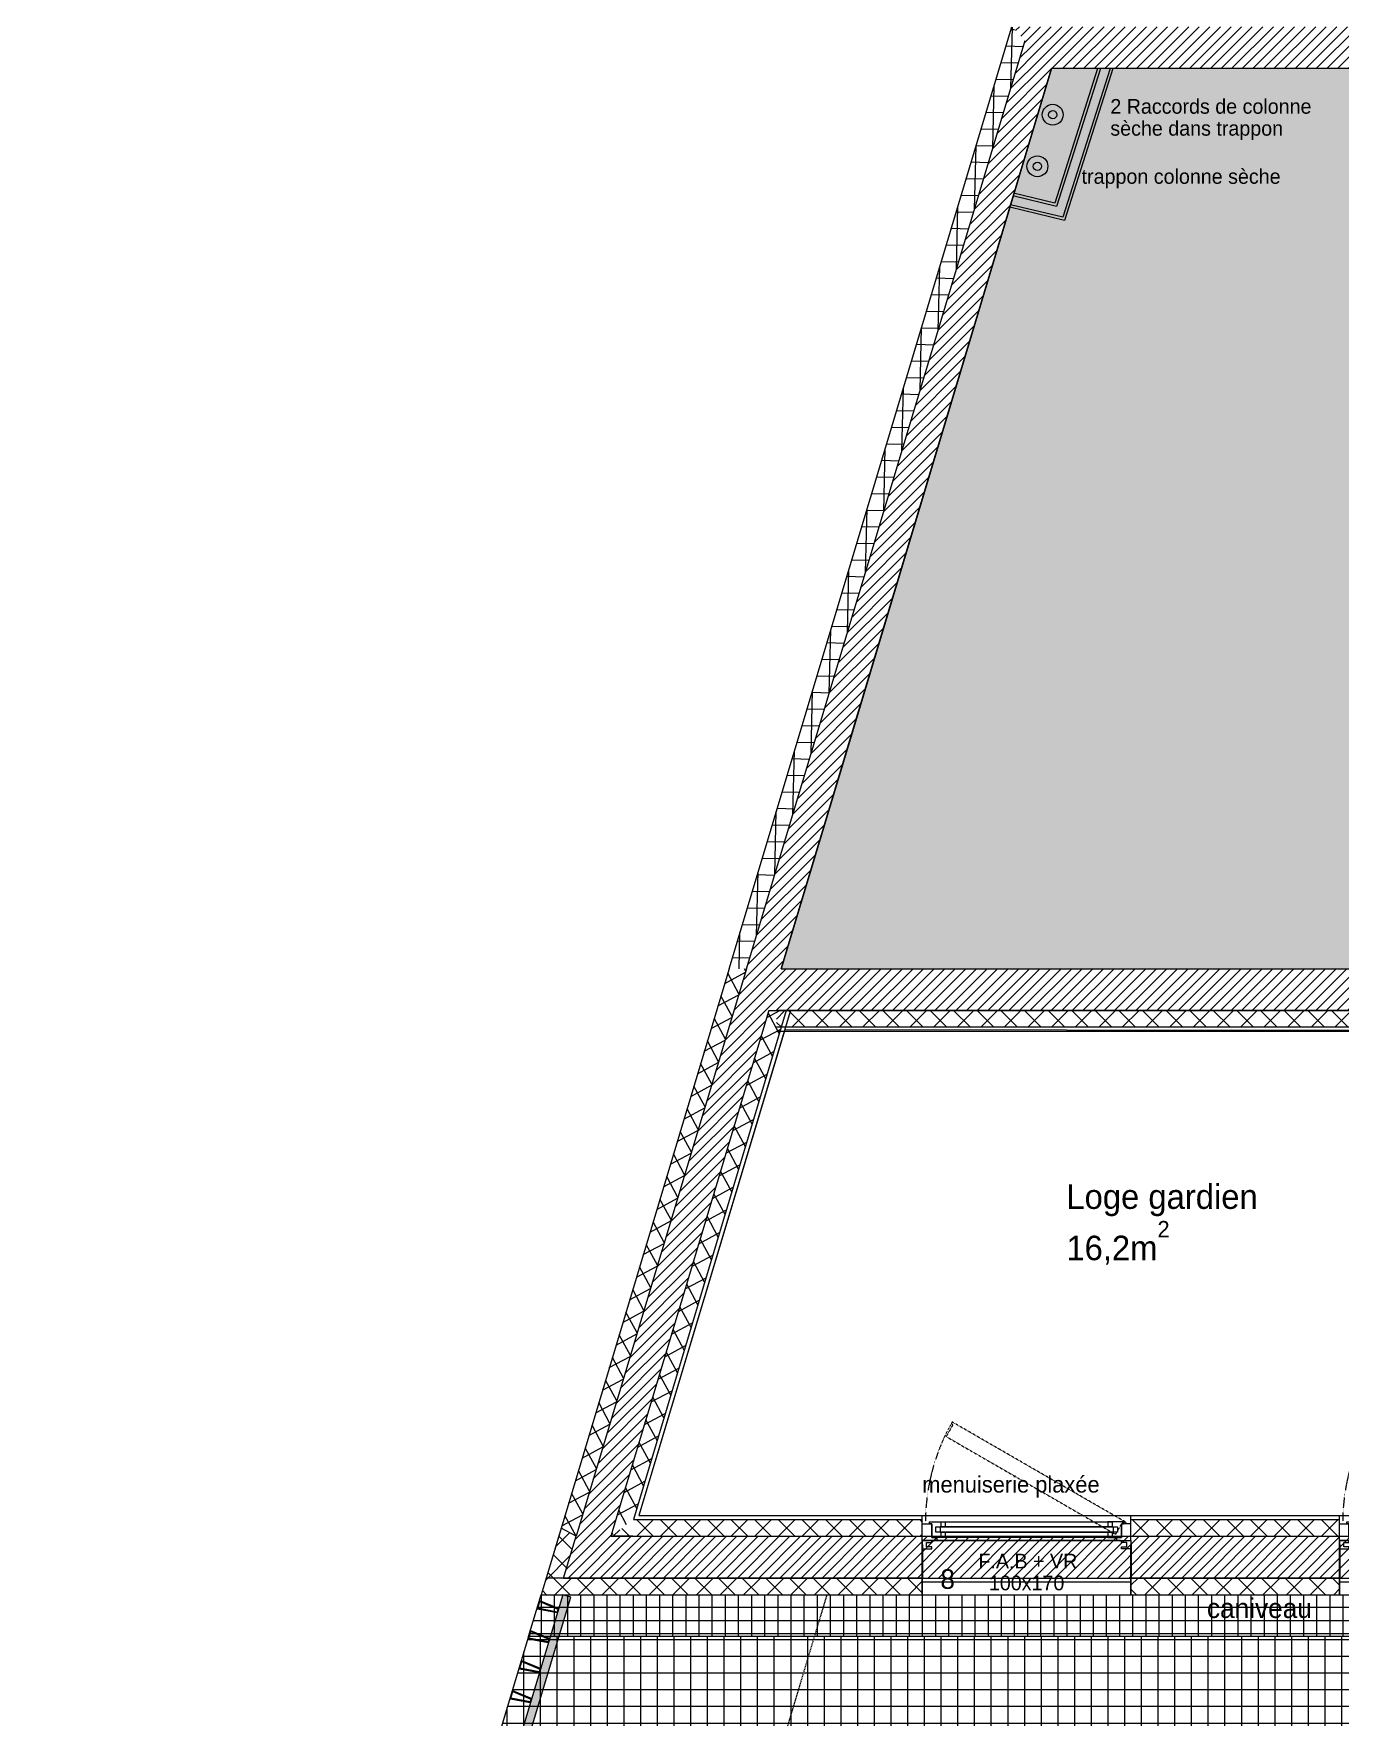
# Model space of a CAD drawing. Header units: centimetres. Extents: x 1724 to 19617, y -6503 to 8072.
# Drawn here: x 2008 to 2634, y -4762 to -3955 of the extents above; entities that cross this region are included whole.
import ezdxf

# ---------------------------------------------------------------- set-up
doc = ezdxf.new("R2010")
doc.units = ezdxf.units.CM
for name, pattern in [('Style de ligne -11', [0.347222, 0.20828, -0.138942]), ('Style de ligne -12', [0.328084, 0.109361, -0.218723]), ('Style de ligne -13', [0.147638, 0.098425, -0.049213]), ('VW-01', [0.41656, 0.20828, -0.20828])]:
    doc.linetypes.add(name, pattern=pattern)
for name, color, linetype, lineweight in [('B amÈnagement intÈrieur', 7, 'Continuous', 5), ('B GÈnÈral', 7, 'Continuous', 5), ('F REMPLISSAGE-vert clair-1', 7, 'Continuous', 5), ('F REMPLISSAGE-vert foncÈ', 7, 'Continuous', 5)]:
    doc.layers.add(name, color=color, linetype=linetype, lineweight=lineweight)
for name, color, linetype in [('B aménagement intérieur', 252, 'Continuous'), ('B Général', 252, 'Continuous'), ('C ANNOTATIONS-prestations', 252, 'Continuous'), ('C ANNOTATIONS-texte', 252, 'Continuous'), ('D SURFACES-shab', 252, 'Continuous'), ('F REMPLISSAGE-vert clair', 252, 'Continuous'), ('F REMPLISSAGE-vert foncé', 252, 'Continuous')]:
    doc.layers.add(name, color=color, linetype=linetype)
doc.styles.add('Eurostile', font='Eurosti.TTF')
doc.styles.add('Eurostile (bold)', font='Eurostib.TTF')
pattern_1 = [(45, (-804.3564, -7946.63), (2.4253472, -2.6458333), [])]
pattern_2 = [(45, (-804.3564, -7946.63), (-5.656854, 5.656854), []), (135, (-804.3564, -7946.63), (5.656854, 5.656854), [])]

# ---------------------------------------------------------------- blocks, each defined once
blk = doc.blocks.new('Groupe-70-1')
at = {"layer": 'B GÈnÈral', "linetype": 'Continuous', "lineweight": 0, "true_color": 0xbbbbbb}
blk.add_hatch(color=9, dxfattribs=at).paths.add_polyline_path([(2816.4, 2392.05), (2869.49, 2573.97), (2869.49, 2573.97), (3070.09, 3242.25), (3066.26, 3243.4), (2864.38, 2570.88), (2864.42, 2570.86), (2812.61, 2393.33)])
h = blk.add_hatch(color=9, dxfattribs=at)
edge = h.paths.add_edge_path()
edge.add_line((3054.03, 3236.67), (3063.49, 3234.8))
edge.add_arc((3063.53, 3234.99), 0.2, 258.81476, 343.29135)
edge.add_line((3063.72, 3234.93), (3064.19, 3236.5))
edge.add_arc((3064, 3236.56), 0.2, 343.29135, 427.64314)
edge.add_line((3064.08, 3236.74), (3055.15, 3240.41))
edge.add_arc((3055.08, 3240.23), 0.2, 67.64314, 163.29135)
edge.add_line((3054.89, 3240.29), (3053.88, 3236.92))
edge.add_arc((3054.07, 3236.86), 0.2, 163.29135, 258.81476)
h.paths.add_polyline_path([(3063.46, 3235.11), (3054.19, 3236.94), (3055.14, 3240.09), (3063.88, 3236.5)])
h = blk.add_hatch(color=9, dxfattribs=at)
edge = h.paths.add_edge_path()
edge.add_line((3049.71, 3222.3), (3059.18, 3220.43))
edge.add_arc((3059.22, 3220.62), 0.2, 258.81476, 343.29135)
edge.add_line((3059.41, 3220.57), (3059.88, 3222.13))
edge.add_arc((3059.69, 3222.19), 0.2, 343.29135, 427.64314)
edge.add_line((3059.76, 3222.38), (3050.84, 3226.05))
edge.add_arc((3050.76, 3225.86), 0.2, 67.64314, 163.29135)
edge.add_line((3050.57, 3225.92), (3049.56, 3222.55))
edge.add_arc((3049.75, 3222.49), 0.2, 163.29135, 258.81476)
h.paths.add_polyline_path([(3059.15, 3220.74), (3049.88, 3222.57), (3050.83, 3225.73), (3059.56, 3222.13)])
h = blk.add_hatch(color=9, dxfattribs=at)
edge = h.paths.add_edge_path()
edge.add_line((3045.4, 3207.93), (3054.86, 3206.06))
edge.add_arc((3054.9, 3206.25), 0.2, 258.81476, 343.29135)
edge.add_line((3055.09, 3206.2), (3055.56, 3207.77))
edge.add_arc((3055.37, 3207.82), 0.2, 343.29135, 427.64314)
edge.add_line((3055.45, 3208.01), (3046.53, 3211.68))
edge.add_arc((3046.45, 3211.49), 0.2, 67.64314, 163.29135)
edge.add_line((3046.26, 3211.55), (3045.25, 3208.18))
edge.add_arc((3045.44, 3208.13), 0.2, 163.29135, 258.81476)
h.paths.add_polyline_path([(3054.83, 3206.37), (3045.57, 3208.2), (3046.52, 3211.36), (3055.25, 3207.76)])
h = blk.add_hatch(color=9, dxfattribs=at)
edge = h.paths.add_edge_path()
edge.add_line((3041.09, 3193.56), (3050.55, 3191.69))
edge.add_arc((3050.59, 3191.89), 0.2, 258.81476, 343.29135)
edge.add_line((3050.78, 3191.83), (3051.25, 3193.4))
edge.add_arc((3051.06, 3193.45), 0.2, 343.29135, 427.64314)
edge.add_line((3051.14, 3193.64), (3042.21, 3197.31))
edge.add_arc((3042.14, 3197.12), 0.2, 67.64314, 163.29135)
edge.add_line((3041.95, 3197.18), (3040.94, 3193.81))
edge.add_arc((3041.13, 3193.76), 0.2, 163.29135, 258.81476)
h.paths.add_polyline_path([(3050.52, 3192), (3041.25, 3193.83), (3042.2, 3196.99), (3050.94, 3193.4)])
at = {"layer": 'B Général', "color": 7, "linetype": 'Continuous', "lineweight": 5, "flags": 128}
for points in [[(2816.4, 2392.05), (2869.49, 2573.97), (2869.49, 2573.97), (3070.09, 3242.25), (3066.26, 3243.4), (2864.38, 2570.88), (2864.42, 2570.86), (2812.61, 2393.33)], [(3063.46, 3235.11), (3054.19, 3236.94), (3055.14, 3240.09), (3063.88, 3236.5)], [(3059.15, 3220.74), (3049.88, 3222.57), (3050.83, 3225.73), (3059.56, 3222.13)], [(3054.83, 3206.37), (3045.57, 3208.2), (3046.52, 3211.36), (3055.25, 3207.76)], [(3050.52, 3192), (3041.25, 3193.83), (3042.2, 3196.99), (3050.94, 3193.4)]]:
    blk.add_lwpolyline(points, close=True, dxfattribs=at)
for points in [[(3054.03, 3236.67), (3063.49, 3234.8, 0.386252), (3063.72, 3234.93), (3064.19, 3236.5, 0.385626), (3064.08, 3236.74), (3055.15, 3240.41, 0.443391), (3054.89, 3240.29), (3053.88, 3236.92, 0.442739), (3054.03, 3236.67)], [(3049.71, 3222.3), (3059.18, 3220.43, 0.386252), (3059.41, 3220.57), (3059.88, 3222.13, 0.385626), (3059.76, 3222.38), (3050.84, 3226.05, 0.443391), (3050.57, 3225.92), (3049.56, 3222.55, 0.442739), (3049.71, 3222.3)], [(3045.4, 3207.93), (3054.86, 3206.06, 0.386252), (3055.09, 3206.2), (3055.56, 3207.77, 0.385626), (3055.45, 3208.01), (3046.53, 3211.68, 0.443391), (3046.26, 3211.55), (3045.25, 3208.18, 0.442739), (3045.4, 3207.93)], [(3041.09, 3193.56), (3050.55, 3191.69, 0.386252), (3050.78, 3191.83), (3051.25, 3193.4, 0.385626), (3051.14, 3193.64), (3042.21, 3197.31, 0.443391), (3041.95, 3197.18), (3040.94, 3193.81, 0.442739), (3041.09, 3193.56)]]:
    blk.add_lwpolyline(points, format="xyb", close=True, dxfattribs=at)
blk = doc.blocks.new('xi.colonneef')
at = {"layer": 'B Général', "lineweight": 18}
for radius in [5, 2]:
    blk.add_circle((0, 0), radius, dxfattribs=at)
blk = doc.blocks.new('F 100x170 (allège pleine + VR')
at = {"layer": 'B Général'}
blk.add_line((45, 9), (-45, 9), dxfattribs=at)
at = {"layer": 'B Général', "color": 7, "linetype": 'Continuous', "lineweight": 35}
for p, q in [((-50, 7), (-50, -9)), ((50, 7), (50, -9))]:
    blk.add_line(p, q, dxfattribs=at)
at = {"layer": 'B Général', "color": 7, "linetype": 'Style de ligne -13', "lineweight": 5, "flags": 128}
blk.add_lwpolyline([(-35.69, 65.82), (-36.19, 64.95), (-35.32, 64.45), (-38.57, 58.82), (42.63, 11.94), (45.88, 17.57), (46.75, 17.07), (47.25, 17.93)], close=True, dxfattribs=at)
at = {"layer": 'B Général', "lineweight": 5, "flags": 128}
for points in [[(-43, 10.5), (-43, 9), (-50, 9), (-50, 17), (-45.5, 17), (-45.5, 10.5)], [(-41, 18), (41, 18), (41, 15.5), (-41, 15.5)], [(43, 10.5), (43, 9), (50, 9), (50, 17), (45.5, 17), (45.5, 10.5)], [(-50, 9), (-50, 5), (-45.5, 5), (-45.5, 6), (-48, 6), (-48, 8), (-45.5, 8), (-45.5, 9)], [(-43.5, 15.5), (43.5, 15.5), (43.5, 13), (-43.5, 13)], [(-41, 13), (41, 13), (41, 10.5), (-41, 10.5)], [(50, 9), (50, 5), (45.5, 5), (45.5, 6), (48, 6), (48, 8), (45.5, 8), (45.5, 9)]]:
    blk.add_lwpolyline(points, close=True, dxfattribs=at)
at = {"layer": 'B Général', "color": 7, "linetype": 'Continuous', "lineweight": 5, "flags": 128}
for points in [[(-39, 15.5), (-41.5, 15.5), (-41.5, 13), (-39, 13), (-39, 10.5), (-45.5, 10.5), (-45.5, 17), (-46.5, 17), (-46.5, 18), (-39, 18)], [(39, 15.5), (41.5, 15.5), (41.5, 13), (39, 13), (39, 10.5), (45.5, 10.5), (45.5, 17), (46.5, 17), (46.5, 18), (39, 18)]]:
    blk.add_lwpolyline(points, close=True, dxfattribs=at)
at = {"layer": 'B Général', "color": 7, "linetype": 'Style de ligne -11', "lineweight": 5, "flags": 128}
blk.add_lwpolyline([(-50, 9), (50, 9), (50, -11), (-50, -11)], close=True, dxfattribs=at)
at = {"layer": 'B Général', "lineweight": 13, "flags": 128}
blk.add_lwpolyline([(-50, -9), (-50, -17), (50, -17), (50, -9)], dxfattribs=at)
at = {"layer": 'B Général'}
blk.add_circle((47, 17.5), 0.5, dxfattribs=at)
at = {"layer": 'B Général', "color": 7, "linetype": 'Style de ligne -12', "lineweight": 5}
blk.add_arc((49, 17.5), 97.5, 150.29382, 179.70618, dxfattribs=at)
at = {"layer": 'B Général', "color": 7, "insert": (-23.11, 2.64), "char_height": 7.049, "attachment_point": 1, "line_spacing_factor": 0.895453, "style": 'Eurostile'}
blk.add_mtext('F.A.B + VR', dxfattribs=at)
at = {"layer": 'C ANNOTATIONS-prestations', "rotation": 360, "line_spacing_factor": 0.895453}
for s, insert, char_height, attachment_point, style in [('8', (-41.34, -4.78), 9.4, 1, 'Eurostile (bold)'), ('100x170', (0, -7.83), 7.049, 2, 'Eurostile')]:
    blk.add_mtext(s, dxfattribs=dict(at, insert=insert, char_height=char_height, attachment_point=attachment_point, style=style))

msp = doc.modelspace()

# ---------------------------------------------------------------- hatches: boundary and pattern name
at = {"layer": 'B amÈnagement intÈrieur', "linetype": 'Continuous', "lineweight": 5, "true_color": 0x808080}
h = msp.add_hatch(dxfattribs=at)
h.set_pattern_fill('02_ISOLANT', color=8, angle=180, style=0, pattern_type=2)
h.set_pattern_definition([(225, (-804.3564, -7946.63), (5.656854, -5.656854), []), (315, (-804.3564, -7946.63), (-5.656854, -5.656854), [])])
h.paths.add_polyline_path([(3048.564, -4431.241), (3048.564, -4423.241), (2364.288, -4423.241), (2364.288, -4431.241)])
h = msp.add_hatch(dxfattribs=at)
h.set_pattern_fill('02_ISOLANT', color=8, angle=-90, style=0, pattern_type=2)
h.set_pattern_definition([(315, (-804.3564, -7946.63), (5.656854, 5.656854), []), (45, (-804.3564, -7946.63), (5.656854, -5.656854), [])])
h.paths.add_polyline_path([(2434.144, -4667.241), (2295.678, -4667.241), (2284.924, -4675.241), (2434.144, -4675.241)])
h = msp.add_hatch(dxfattribs=at)
h.set_pattern_fill('02_ISOLANT', color=8, style=0, pattern_type=2)
h.set_pattern_definition(pattern_2)
h.paths.add_polyline_path([(2534.144, -4667.241), (2534.144, -4675.241), (2634.144, -4675.241), (2634.144, -4667.241)])
at = {"layer": 'B GÈnÈral', "linetype": 'Continuous', "lineweight": 5, "true_color": 0x808080}
h = msp.add_hatch(dxfattribs=at)
h.set_pattern_fill('02_ISOLANT', color=8, angle=-46.387009, style=0, pattern_type=2)
h.set_pattern_definition([(358.61299, (-804.3564, -7946.63), (0.193644, 7.997656), []), (88.61299, (-804.3564, -7946.63), (7.997656, -0.193644), [])])
h.paths.add_polyline_path([(2477.087, -3951.602), (2341.514, -4403.241), (2349.867, -4403.241), (2483.438, -3958.269)])
at = {"layer": 'B GÈnÈral', "linetype": 'Continuous', "lineweight": 5}
h = msp.add_hatch(dxfattribs=at)
h.set_pattern_fill('50_BETON', style=0, pattern_type=2)
h.set_pattern_definition(pattern_1)
h.paths.add_polyline_path([(2766.564, -3971.602), (2766.564, -3951.602), (2477.087, -3951.602), (2496.141, -3971.602)])
h = msp.add_hatch(dxfattribs=at)
h.set_pattern_fill('50_BETON', style=0, pattern_type=2)
h.set_pattern_definition(pattern_1)
h.paths.add_polyline_path([(2483.438, -3958.269), (2349.867, -4403.241), (2366.572, -4403.241), (2496.141, -3971.602)])
at = {"layer": 'B GÈnÈral', "linetype": 'Continuous', "lineweight": 0, "true_color": 0xdddddd}
h = msp.add_hatch(color=254, dxfattribs=at)
edge = h.paths.add_edge_path()
edge.add_line((2366.572, -4403.241), (3646.592, -4403.241))
edge.add_line((3646.592, -4403.241), (3646.592, -4244.903))
edge.add_arc((3345.642, -4273.893), 302.342, 5.502209, 91.053936)
edge.add_line((3340.081, -3971.602), (2894.664, -3971.602))
edge.add_line((2894.664, -3971.602), (2894.664, -4071.63))
edge.add_line((2894.664, -4071.63), (2771.664, -4071.63))
edge.add_line((2771.664, -4071.63), (2771.664, -3971.602))
edge.add_line((2771.664, -3971.602), (2496.141, -3971.602))
edge.add_line((2496.141, -3971.602), (2403.696, -4279.569))
edge.add_line((2403.696, -4279.569), (2366.572, -4403.241))
at = {"layer": 'B GÈnÈral', "linetype": 'Continuous', "lineweight": 5, "true_color": 0x808080}
h = msp.add_hatch(dxfattribs=at)
h.set_pattern_fill('02_ISOLANT', color=8, angle=73.291351, style=0, pattern_type=2)
h.set_pattern_definition([(118.29135, (-804.3564, -7946.63), (-7.044391, -3.791642), []), (208.29135, (-804.3564, -7946.63), (-3.791642, 7.044391), [])])
h.paths.add_polyline_path([(2259.866, -4675.241), (2268.218, -4675.241), (2349.867, -4403.241), (2341.514, -4403.241)])
at = {"layer": 'B GÈnÈral', "linetype": 'Continuous', "lineweight": 5}
h = msp.add_hatch(dxfattribs=at)
h.set_pattern_fill('50_BETON', style=0, pattern_type=2)
h.set_pattern_definition(pattern_1)
h.paths.add_polyline_path([(2262.215, -4695.241), (2284.924, -4675.241), (2360.569, -4423.241), (2349.867, -4403.241)])
h = msp.add_hatch(dxfattribs=at)
h.set_pattern_fill('50_BETON', style=0, pattern_type=2)
h.set_pattern_definition(pattern_1)
h.paths.add_polyline_path([(3074.969, -4403.241), (2349.867, -4403.241), (2360.569, -4423.241), (3074.969, -4423.241)])
at = {"layer": 'B GÈnÈral', "linetype": 'Continuous', "lineweight": 5, "true_color": 0x808080}
h = msp.add_hatch(dxfattribs=at)
h.set_pattern_fill('02_ISOLANT', color=8, angle=73.291351, style=0, pattern_type=2)
h.set_pattern_definition([(118.29135, (-804.3564, -7946.63), (-7.044391, -3.791642), []), (208.29135, (-804.3564, -7946.63), (-3.791642, 7.044391), [])])
h.paths.add_polyline_path([(2284.924, -4675.241), (2295.678, -4667.241), (2368.921, -4423.241), (2360.569, -4423.241)])
h = msp.add_hatch(dxfattribs=at)
h.set_pattern_fill('02_ISOLANT', color=8, style=0, pattern_type=2)
h.set_pattern_definition(pattern_2)
h.paths.add_polyline_path([(2251.461, -4703.241), (2434.144, -4703.241), (2434.144, -4695.241), (2262.215, -4695.241), (2268.218, -4675.241), (2261.04, -4671.328), (2253.862, -4695.241)])
at = {"layer": 'B GÈnÈral', "linetype": 'Continuous', "lineweight": 5}
h = msp.add_hatch(dxfattribs=at)
h.set_pattern_fill('50_BETON', style=0, pattern_type=2)
h.set_pattern_definition(pattern_1)
h.paths.add_polyline_path([(2894.735, -4675.241), (2284.924, -4675.241), (2262.215, -4695.241), (2894.735, -4695.241)])
at = {"layer": 'B GÈnÈral', "linetype": 'Continuous', "lineweight": 5, "true_color": 0x808080}
h = msp.add_hatch(dxfattribs=at)
h.set_pattern_fill('02_ISOLANT', color=8, style=0, pattern_type=2)
h.set_pattern_definition(pattern_2)
h.paths.add_polyline_path([(2534.144, -4695.241), (2534.144, -4703.241), (2634.144, -4703.241), (2634.144, -4695.241)])
h = msp.add_hatch(dxfattribs=at)
h.set_pattern_fill('02_ISOLANT', color=8, scale=0.787402, angle=135, style=0, pattern_type=2)
h.set_pattern_definition([(180, (2862.6407, -4652.591), (-6e-14, -6.299213), []), (270, (2862.6407, -4652.591), (-6.299213, 7e-14), [])])
h.paths.add_polyline_path([(3018.69, -5335.227), (2998.69, -5335.227), (2998.69, -4723.241), (2245.458, -4723.237), (2251.461, -4703.241), (3018.69, -4703.241)])
h = msp.add_hatch(dxfattribs=at)
h.set_pattern_fill('02_ISOLANT', color=8, angle=45, style=0, pattern_type=2)
h.set_pattern_definition([(90, (2675.215, -5036.734), (-8, -4e-16), []), (180, (2675.215, -5036.734), (1e-15, 8), [])])
h.paths.add_polyline_path([(2869.559, -4723.241), (2245.458, -4723.237), (2048.844, -5378.227), (2321.469, -5378.227), (2693.657, -5378.227), (2693.657, -5303.077), (2869.559, -5303.077)])

# ---------------------------------------------------------------- linework, layer by layer
at = {"layer": 'B aménagement intérieur', "color": 7, "linetype": 'Continuous', "lineweight": 5}
for p, q in [((3048.564, -4423.241), (2364.288, -4423.241)), ((3048.564, -4431.241), (2364.288, -4431.241)), ((3048.564, -4433.241), (2364.288, -4433.241)), ((2295.678, -4667.241), (2434.144, -4667.241)), ((2298.366, -4665.241), (2434.144, -4665.241)), ((2534.144, -4665.241), (2634.144, -4665.241)), ((2534.144, -4667.241), (2634.144, -4667.241)), ((2284.924, -4675.241), (2295.365, -4675.241)), ((2295.365, -4675.241), (2434.144, -4675.241)), ((2534.144, -4675.241), (2634.144, -4675.241))]:
    msp.add_line(p, q, dxfattribs=at)
at = {"layer": 'B aménagement intérieur', "color": 7, "linetype": 'Continuous', "lineweight": 13}
for p, q in [((3048.564, -4423.241), (2364.288, -4423.241)), ((3048.564, -4433.241), (2364.288, -4433.241)), ((2298.366, -4665.241), (2434.144, -4665.241)), ((2434.144, -4675.241), (2434.144, -4665.241)), ((2534.144, -4665.241), (2634.144, -4665.241)), ((2534.144, -4675.241), (2534.144, -4665.241)), ((2634.144, -4675.241), (2634.144, -4665.241)), ((2295.365, -4675.241), (2434.144, -4675.241)), ((2534.144, -4675.241), (2634.144, -4675.241))]:
    msp.add_line(p, q, dxfattribs=at)
at = {"layer": 'B aménagement intérieur', "color": 7, "linetype": 'VW-01', "lineweight": 5}
msp.add_line((2388.26, -4703.741), (2185.644, -5378.727), dxfattribs=at)
at = {"layer": 'B GÈnÈral', "color": 9, "linetype": 'Continuous', "true_color": 0xc0dcc0}
for points in [[(2518.172, -3971.602), (2525.518, -3971.602), (2497.613, -4036.162), (2502.304, -4044.5)], [(2497.613, -4036.162), (2502.304, -4044.5), (2477.806, -4031.367), (2476.159, -4038.17)]]:
    msp.add_solid(points, dxfattribs=at)
at = {"layer": 'B Général', "color": 7, "linetype": 'Continuous', "lineweight": 5}
for p, q in [((2341.514, -4403.241), (2477.087, -3951.602)), ((2349.867, -4403.241), (2483.438, -3958.269)), ((2518.172, -3971.602), (2496.141, -3971.602)), ((2766.564, -3971.602), (2525.518, -3971.602)), ((2341.514, -4403.241), (2259.866, -4675.241)), ((2349.867, -4403.241), (2268.218, -4675.241)), ((2366.572, -4403.241), (3074.969, -4403.241)), ((2360.569, -4423.241), (2284.924, -4675.241)), ((2368.921, -4423.241), (2295.678, -4667.241)), ((2368.921, -4423.241), (2295.678, -4667.241)), ((2371.01, -4423.241), (2298.366, -4665.241)), ((2371.01, -4423.241), (3074.969, -4423.241)), ((2295.365, -4675.241), (2894.735, -4675.241)), ((2262.215, -4695.241), (2253.862, -4695.241)), ((2262.215, -4695.241), (2894.735, -4695.241))]:
    msp.add_line(p, q, dxfattribs=at)
at = {"layer": 'B Général', "color": 7, "linetype": 'Continuous', "lineweight": 13}
for p, q in [((2341.514, -4403.241), (2477.087, -3951.602)), ((2366.572, -4403.241), (2496.141, -3971.602)), ((2341.514, -4403.241), (2259.866, -4675.241)), ((2341.514, -4403.241), (2341.514, -4403.241)), ((2349.867, -4403.241), (2349.867, -4403.241)), ((2371.01, -4423.241), (2298.366, -4665.241)), ((2259.866, -4675.241), (2253.862, -4695.241))]:
    msp.add_line(p, q, dxfattribs=at)
at = {"layer": 'B Général', "color": 7, "linetype": 'Continuous', "lineweight": 18}
for p, q in [((2349.867, -4403.241), (2483.438, -3958.269)), ((2366.572, -4403.241), (2496.141, -3971.602)), ((2766.564, -3971.602), (2496.141, -3971.602)), ((2349.867, -4403.241), (2268.218, -4675.241)), ((2349.867, -4403.241), (2349.867, -4403.241)), ((2366.572, -4403.241), (3074.969, -4403.241)), ((2360.569, -4423.241), (2284.924, -4675.241)), ((2360.569, -4423.241), (2371.01, -4423.241)), ((2371.01, -4423.241), (3074.969, -4423.241)), ((2262.215, -4695.241), (2268.218, -4675.241)), ((2295.365, -4675.241), (2284.924, -4675.241)), ((2295.365, -4675.241), (2894.735, -4675.241)), ((2262.215, -4695.241), (2894.735, -4695.241))]:
    msp.add_line(p, q, dxfattribs=at)
at = {"layer": 'B Général', "color": 98, "linetype": 'Continuous', "lineweight": 13, "true_color": 0x004400}
for p, q in [((2518.172, -3971.602), (2497.613, -4036.162)), ((2525.518, -3971.602), (2502.304, -4044.5)), ((2497.613, -4036.162), (2477.806, -4031.367)), ((2502.304, -4044.5), (2476.159, -4038.17))]:
    msp.add_line(p, q, dxfattribs=at)
at = {"layer": 'B Général', "color": 7, "linetype": 'Continuous', "lineweight": 5, "flags": 128}
msp.add_lwpolyline([(2366.572, -4403.241), (3646.592, -4403.241), (3646.592, -4244.903, 0.3916528), (3340.081, -3971.602), (2894.664, -3971.602), (2894.664, -4071.63), (2771.664, -4071.63), (2771.664, -3971.602), (2496.141, -3971.602), (2403.696, -4279.569)], format="xyb", close=True, dxfattribs=at)
for points in [[(2251.461, -4703.241), (2434.144, -4703.241), (2434.144, -4695.241), (2262.215, -4695.241), (2268.218, -4675.241), (2261.04, -4671.328), (2253.862, -4695.241)], [(2534.144, -4695.241), (2534.144, -4703.241), (2634.144, -4703.241), (2634.144, -4695.241)], [(3018.69, -5335.227), (2998.69, -5335.227), (2998.69, -4723.241), (2245.458, -4723.237), (2251.461, -4703.241), (3018.69, -4703.241)], [(2869.559, -4723.241), (2245.458, -4723.237), (2048.844, -5378.227), (2321.469, -5378.227), (2693.657, -5378.227), (2693.657, -5303.077), (2869.559, -5303.077)]]:
    msp.add_lwpolyline(points, close=True, dxfattribs=at)
at = {"layer": 'D SURFACES-shab', "color": 1, "linetype": 'Continuous', "lineweight": 5, "true_color": 0xff0000, "flags": 128}
msp.add_lwpolyline([(3004.564, -4665.241), (3004.564, -4600.165), (3043.564, -4600.165), (3043.564, -4433.241), (2368.222, -4432.528), (2298.366, -4665.241)], close=True, dxfattribs=at)
at = {"layer": 'F REMPLISSAGE-vert clair'}
for p, q in [((2519.536, -3971.602), (2498.484, -4037.71)), ((2524.154, -3971.602), (2501.433, -4042.951)), ((2498.484, -4037.71), (2477.5, -4032.63)), ((2501.433, -4042.951), (2476.465, -4036.907))]:
    msp.add_line(p, q, dxfattribs=at)
at = {"layer": 'F REMPLISSAGE-vert clair-1', "color": 9, "linetype": 'Continuous', "true_color": 0xc0dcc0}
for points in [[(2524.154, -3971.602), (2519.536, -3971.602), (2501.433, -4042.951), (2498.484, -4037.71)], [(2501.433, -4042.951), (2498.484, -4037.71), (2476.465, -4036.907), (2477.5, -4032.63)]]:
    msp.add_solid(points, dxfattribs=at)
at = {"layer": 'F REMPLISSAGE-vert foncÈ', "color": 54, "linetype": 'Continuous', "true_color": 0x99aa00}
for points in [[(2519.536, -3971.602), (2518.172, -3971.602), (2498.484, -4037.71), (2497.613, -4036.162)], [(2525.518, -3971.602), (2524.154, -3971.602), (2502.304, -4044.5), (2501.433, -4042.951)], [(2498.484, -4037.71), (2497.613, -4036.162), (2477.5, -4032.63), (2477.806, -4031.367)], [(2502.304, -4044.5), (2501.433, -4042.951), (2476.159, -4038.17), (2476.465, -4036.907)]]:
    msp.add_solid(points, dxfattribs=at)
at = {"layer": 'F REMPLISSAGE-vert foncé', "color": 98, "linetype": 'Continuous', "lineweight": 13, "true_color": 0x004400}
for p, q in [((2518.172, -3971.602), (2497.613, -4036.162)), ((2525.518, -3971.602), (2502.304, -4044.5)), ((2497.613, -4036.162), (2477.806, -4031.367)), ((2502.304, -4044.5), (2476.159, -4038.17))]:
    msp.add_line(p, q, dxfattribs=at)
at = {"layer": 'F REMPLISSAGE-vert foncé'}
for p, q in [((2519.536, -3971.602), (2498.484, -4037.71)), ((2524.154, -3971.602), (2501.433, -4042.951)), ((2498.484, -4037.71), (2477.5, -4032.63)), ((2501.433, -4042.951), (2476.465, -4036.907))]:
    msp.add_line(p, q, dxfattribs=at)

# ---------------------------------------------------------------- block references
at = {"layer": 'B Général', "color": 7}
for name, p in [('F 100x170 (allège pleine + VR', (2484.144, -4686.241)), ('F 100x170 (allège pleine + VR', (2684.144, -4686.241)), ('Groupe-70-1', (-804.356, -7946.63))]:
    msp.add_blockref(name, p, dxfattribs=at)
at = {"layer": 'C ANNOTATIONS-prestations'}
for p in [(2496.648, -3993.782), (2489.321, -4018.513)]:
    msp.add_blockref('xi.colonneef', p, dxfattribs=at)

# ---------------------------------------------------------------- texts
at = {"layer": 'C ANNOTATIONS-prestations', "insert": (2570.56, -4704.991), "char_height": 9.3982, "attachment_point": 1, "rotation": 0, "line_spacing_factor": 0.895453, "style": 'Eurostile'}
msp.add_mtext('caniveau', dxfattribs=at)
at = {"layer": 'C ANNOTATIONS-texte', "color": 7, "line_spacing_factor": 0.895453, "style": 'Eurostile'}
for s, insert, char_height, width, attachment_point in [('2 Raccords de colonne sèche dans trappon', (2524.264, -3986.265), 7.04867, 112.75987, 1), ('trappon colonne sèche', (2510.496, -4019.853), 7.04867, 121.82659, 1), ('Loge gardien\\P16,2m{\\H0.6667x;\\S2^ ;}', (2503.19, -4506.542), 11.74778, 130.45314, 1), ('{\\H0.6667x;\\Smenuiserie plaxée^ ;}', (2434.144, -4665.241), 11.74778, 100, 7)]:
    msp.add_mtext(s, dxfattribs=dict(at, insert=insert, char_height=char_height, width=width, attachment_point=attachment_point))

doc.saveas('drawing.dxf')
